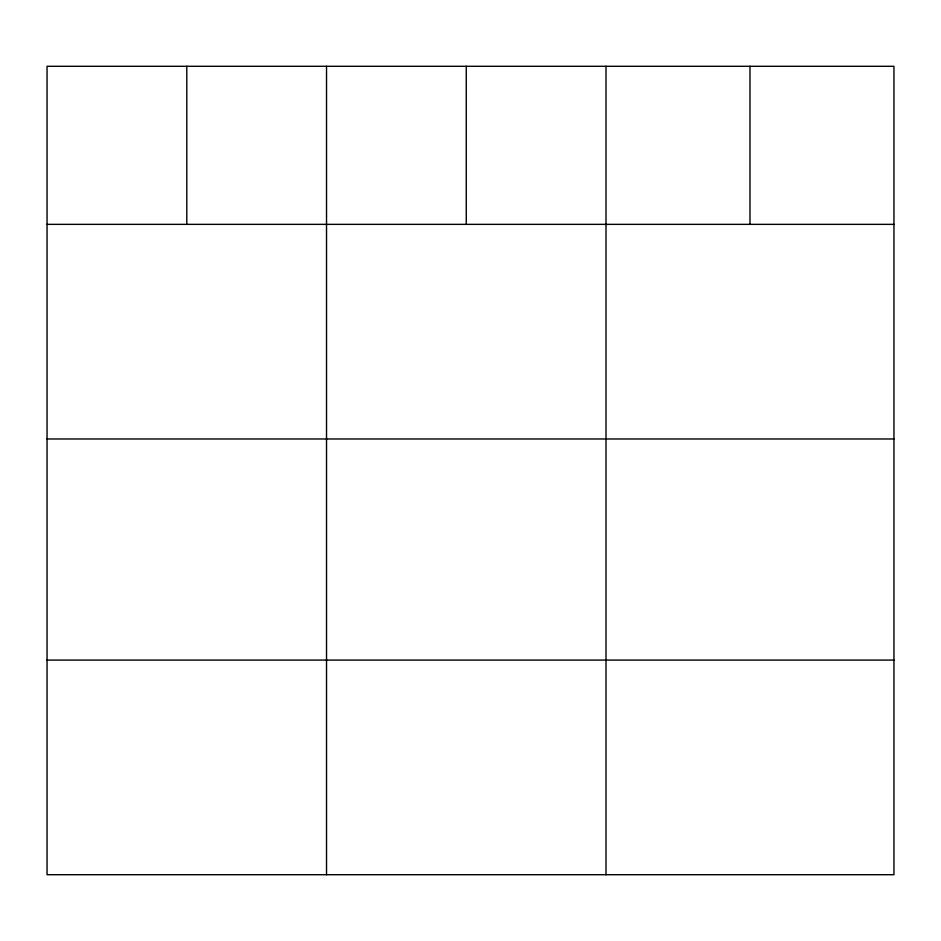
<?xml version="1.0" encoding="UTF-8"?>
<svg xmlns="http://www.w3.org/2000/svg" width="941" height="941" viewBox="0 0 941 941"><rect width="100%" height="100%" fill="white"/><g stroke="black" fill="none" stroke-linecap="round" stroke-linejoin="round"><path stroke-width="1.41" d="M893.95 224.358L893.95 874.707L47.05 874.707L47.05 66.293L893.95 66.293L893.95 224.358L47.05 224.358M47.05 438.976L893.95 438.976M47.05 660.088L893.95 660.088M749.977 66.293L749.977 224.358M606.004 66.293L606.004 874.707M466.265 66.293L466.265 224.358M326.527 66.293L326.527 874.707M186.789 66.293L186.789 224.358"/></g></svg>
